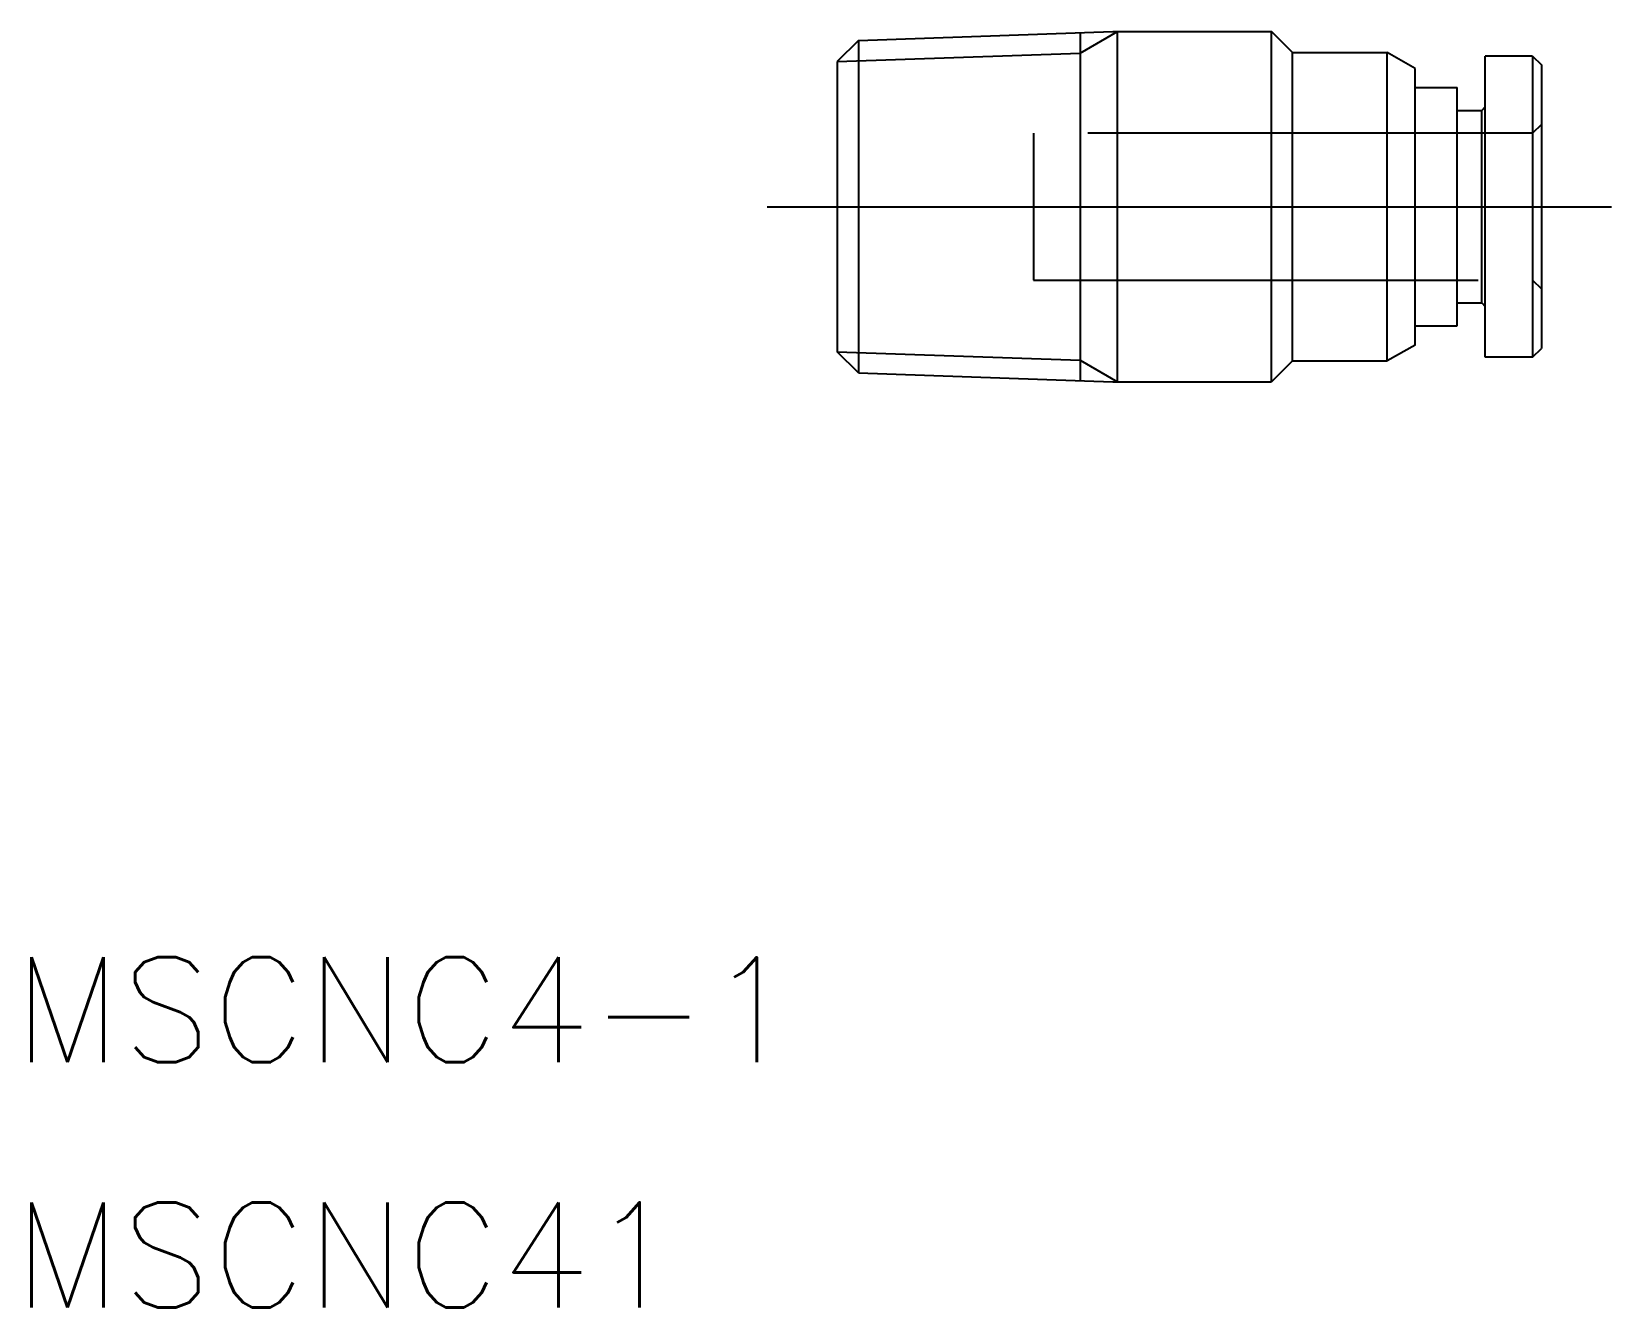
# Model space of a CAD drawing. Extents: x -61.9 to 7.4, y -31.4 to 7.
# Drawn here: x -61.87 to -16.77, y -31.43 to 5 of the extents above; entities that cross this region are included whole.
import ezdxf

# ---------------------------------------------------------------- set-up
doc = ezdxf.new("R2010")
doc.units = 0
doc.linetypes.add('CENTER', pattern=[50.8, 31.75, -6.35, 6.35, -6.35])
doc.linetypes.add('DASHED', pattern=[19.05, 12.7, -6.35])
doc.layers.get('0').update_dxf_attribs({"linetype": 'CONTINUOUS'})
doc.layers.add('CENTER', color=1, linetype='CENTER')
doc.styles.get("Standard").update_dxf_attribs({"font": 'txt.shx', "height": 3, "bigfont": 'bigfont.shx'})

msp = doc.modelspace()

# ---------------------------------------------------------------- linework, layer by layer
at = {"color": 7, "linetype": 'CONTINUOUS'}
for p, q in [((-38.263, 4.746), (-31.001, 5)), ((-31.928, 4.968), (-31.928, -4.968)), ((-31.001, 5), (-26.465, 5)), ((-30.865, -5), (-30.865, 5)), ((-30.865, -5), (-30.865, 5)), ((-26.465, -5), (-26.465, 5)), ((-25.865, 4.4), (-26.465, 5)), ((-38.263, 4.746), (-38.865, 4.144)), ((-38.263, 4.746), (-38.263, -4.746)), ((-38.865, 4.144), (-38.865, -4.144)), ((-25.865, -4.4), (-25.865, 4.4)), ((-25.865, 4.4), (-23.165, 4.4)), ((-23.165, -4.4), (-23.165, 4.4)), ((-22.365, 3.95), (-23.165, 4.4)), ((-20.365, -4.3), (-20.365, 4.3)), ((-19.015, 4.3), (-20.365, 4.3)), ((-19.015, 4.3), (-19.015, -4.3)), ((-19.015, 4.3), (-18.765, 4.05)), ((-22.365, -3.95), (-22.365, 3.95)), ((-18.765, 4.05), (-18.765, -4.05)), ((-22.365, 3.4), (-21.165, 3.4)), ((-21.165, -3.4), (-21.165, 3.4)), ((-21.165, 2.75), (-20.465, 2.75)), ((-20.465, 2.75), (-20.365, 2.85)), ((-20.465, -2.75), (-20.465, 2.75)), ((-21.165, -2.75), (-20.465, -2.75)), ((-20.465, -2.75), (-20.365, -2.85)), ((-22.365, -3.4), (-21.165, -3.4)), ((-22.365, -3.95), (-23.165, -4.4)), ((-19.015, -4.3), (-18.765, -4.05)), ((-38.263, -4.746), (-38.865, -4.144)), ((-25.865, -4.4), (-26.465, -5)), ((-25.865, -4.4), (-23.165, -4.4)), ((-19.015, -4.3), (-20.365, -4.3)), ((-38.263, -4.746), (-31.001, -5)), ((-31.001, -5), (-26.465, -5))]:
    msp.add_line(p, q, dxfattribs=at)
at = {"color": 3, "linetype": 'CONTINUOUS'}
for p, q in [((-31.928, 4.387), (-30.865, 5)), ((-38.865, 4.144), (-31.928, 4.387)), ((-38.865, -4.144), (-31.928, -4.387)), ((-31.928, -4.387), (-30.865, -5))]:
    msp.add_line(p, q, dxfattribs=at)
at = {"color": 3, "linetype": 'DASHED'}
for p, q in [((-18.765, 2.35), (-19.015, 2.1)), ((-19.015, 2.1), (-33.265, 2.1)), ((-33.265, 2.1), (-33.265, -2.097)), ((-33.265, -2.1), (-19.015, -2.1)), ((-19.015, -2.1), (-18.765, -2.35))]:
    msp.add_line(p, q, dxfattribs=at)
at = {"layer": 'CENTER', "color": 1, "linetype": 'CENTER'}
msp.add_line((-40.865, 0), (-16.765, 0), dxfattribs=at)

# ---------------------------------------------------------------- texts
at = {"color": 7, "linetype": 'CONTINUOUS'}
for s, p in [('MSCNC4-1', (-62.381, -24.431)), ('MSCNC41', (-62.381, -31.431))]:
    msp.add_text(s, height=3, dxfattribs=at).set_placement(p)

doc.saveas('drawing.dxf')
